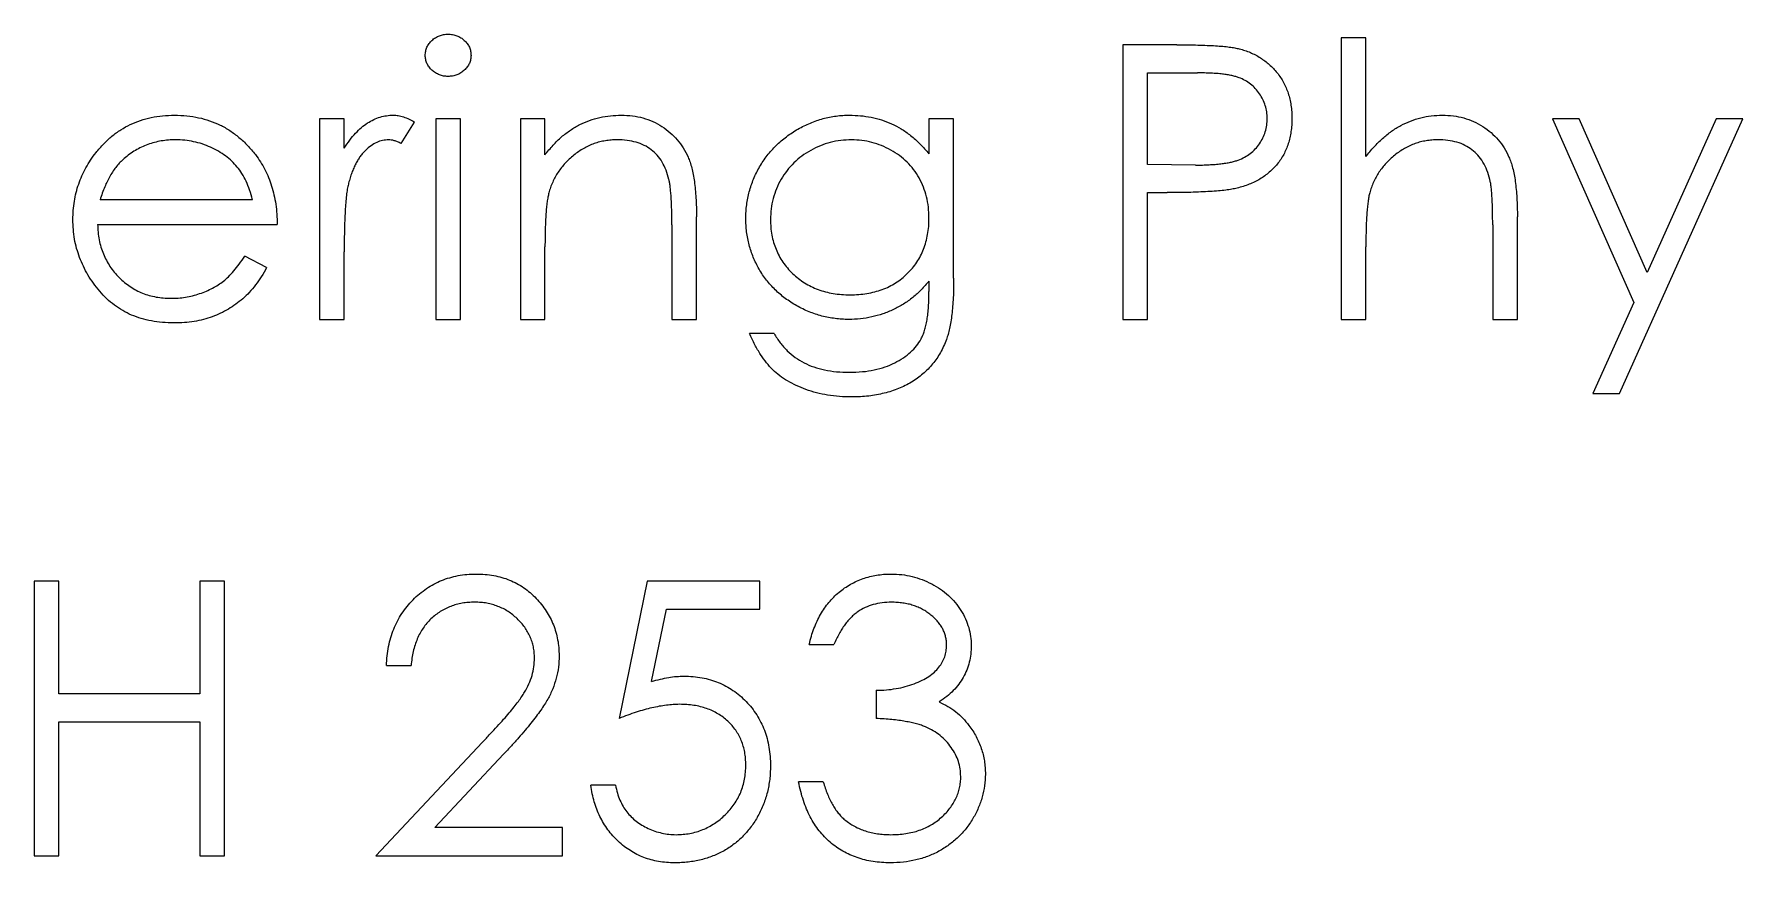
# Model space of a CAD drawing. Header units: millimetres. Extents: x -152 to 152, y -48 to 197.
# Drawn here: x -25.24 to -3.47, y -7.96 to 2.6 of the extents above; entities that cross this region are included whole.
import ezdxf

# ---------------------------------------------------------------- set-up
doc = ezdxf.new("R2010")
doc.units = ezdxf.units.MM

msp = doc.modelspace()

# ---------------------------------------------------------------- linework, layer by layer
at = {"color": 7, "linetype": 'Continuous', "lineweight": 25}
for p, q in [((-11.37, 2.465), (-11.37, -1.035)), ((-10.683, 2.465), (-11.37, 2.465)), ((-8.588, 2.555), (-8.588, -1.035)), ((-8.274, 2.555), (-8.588, 2.555)), ((-8.274, 1.04), (-8.274, 2.555)), ((-11.056, 2.106), (-10.416, 2.106)), ((-11.056, 0.94), (-11.056, 2.106)), ((-21.601, 1.523), (-21.601, -1.035)), ((-21.286, 1.523), (-21.601, 1.523)), ((-21.286, 1.147), (-21.286, 1.523)), ((-20.561, 1.208), (-20.389, 1.48)), ((-20.12, 1.523), (-20.12, -1.035)), ((-19.806, 1.523), (-20.12, 1.523)), ((-19.806, -1.035), (-19.806, 1.523)), ((-19.043, 1.523), (-19.043, -1.035)), ((-18.729, 1.523), (-19.043, 1.523)), ((-18.729, 1.062), (-18.729, 1.523)), ((-13.838, 1.523), (-13.838, 1.076)), ((-13.524, 1.523), (-13.838, 1.523)), ((-13.524, -0.507), (-13.524, 1.523)), ((-5.895, 1.523), (-4.861, -0.817)), ((-5.557, 1.523), (-5.895, 1.523)), ((-4.691, -0.436), (-5.557, 1.523)), ((-5.043, -1.977), (-3.472, 1.523)), ((-3.812, 1.523), (-4.691, -0.436)), ((-3.472, 1.523), (-3.812, 1.523)), ((-10.443, 0.932), (-11.056, 0.94)), ((-22.453, 0.491), (-24.395, 0.491)), ((-11.056, 0.581), (-10.805, 0.581)), ((-11.056, -1.035), (-11.056, 0.581)), ((-16.799, -1.035), (-16.799, 0.272)), ((-6.344, -1.035), (-6.344, 0.272)), ((-24.427, 0.177), (-22.139, 0.177)), ((-17.113, 0.169), (-17.113, -1.035)), ((-6.658, 0.169), (-6.658, -1.035)), ((-21.286, -1.035), (-21.286, -0.175)), ((-18.729, -1.035), (-18.729, -0.11)), ((-8.274, -1.035), (-8.274, -0.11)), ((-22.274, -0.373), (-22.553, -0.227)), ((-13.838, -0.545), (-13.838, -0.677)), ((-4.861, -0.817), (-5.382, -1.977)), ((-21.601, -1.035), (-21.286, -1.035)), ((-20.12, -1.035), (-19.806, -1.035)), ((-19.043, -1.035), (-18.729, -1.035)), ((-17.113, -1.035), (-16.799, -1.035)), ((-11.37, -1.035), (-11.056, -1.035)), ((-8.588, -1.035), (-8.274, -1.035)), ((-6.658, -1.035), (-6.344, -1.035)), ((-15.812, -1.214), (-16.126, -1.214)), ((-5.382, -1.977), (-5.043, -1.977)), ((-25.235, -4.368), (-25.235, -7.868)), ((-24.921, -4.368), (-25.235, -4.368)), ((-24.921, -5.804), (-24.921, -4.368)), ((-23.126, -4.368), (-23.126, -5.804)), ((-22.812, -4.368), (-23.126, -4.368)), ((-22.812, -7.868), (-22.812, -4.368)), ((-17.427, -4.368), (-17.786, -6.118)), ((-15.992, -4.368), (-17.427, -4.368)), ((-15.992, -4.727), (-15.992, -4.368)), ((-17.371, -5.647), (-17.182, -4.727)), ((-17.182, -4.727), (-15.992, -4.727)), ((-15.363, -5.176), (-15.049, -5.176)), ((-20.748, -5.445), (-20.434, -5.445)), ((-23.126, -5.804), (-24.921, -5.804)), ((-14.511, -5.759), (-14.511, -6.118)), ((-24.921, -6.163), (-23.126, -6.163)), ((-24.921, -7.868), (-24.921, -6.163)), ((-23.126, -6.163), (-23.126, -7.868)), ((-19.525, -6.419), (-20.883, -7.868)), ((-20.133, -7.509), (-19.257, -6.574)), ((-15.184, -6.926), (-15.498, -6.926)), ((-17.831, -6.97), (-18.145, -6.97)), ((-18.504, -7.509), (-20.133, -7.509)), ((-18.504, -7.868), (-18.504, -7.509)), ((-25.235, -7.868), (-24.921, -7.868)), ((-23.126, -7.868), (-22.812, -7.868)), ((-20.883, -7.868), (-18.504, -7.868))]:
    msp.add_line(p, q, dxfattribs=at)
for points, knots in [([(-20.254, 2.329), (-20.253, 2.348), (-20.251, 2.383), (-20.234, 2.434), (-20.207, 2.481), (-20.17, 2.522), (-20.125, 2.556), (-20.075, 2.582), (-20.021, 2.597), (-19.983, 2.599), (-19.964, 2.6)], [0, 0, 0, 0, 0.12329, 0.242149, 0.363437, 0.489745, 0.618115, 0.744894, 0.868932, 1, 1, 1, 1]), ([(-19.964, 2.6), (-19.945, 2.599), (-19.906, 2.597), (-19.851, 2.582), (-19.801, 2.556), (-19.756, 2.522), (-19.718, 2.481), (-19.691, 2.434), (-19.674, 2.383), (-19.672, 2.348), (-19.671, 2.329)], [0, 0, 0, 0, 0.1318993, 0.2582841, 0.3843411, 0.5119796, 0.638632, 0.7592298, 0.8774122, 1, 1, 1, 1]), ([(-10.683, 2.465), (-10.636, 2.465), (-10.546, 2.465), (-10.416, 2.462), (-10.298, 2.458), (-10.193, 2.453), (-10.099, 2.446), (-10.017, 2.437), (-9.947, 2.427), (-9.905, 2.417), (-9.886, 2.413)], [0, 0, 0, 0, 0.176956, 0.339055, 0.486318, 0.618781, 0.735619, 0.838742, 0.926457, 1, 1, 1, 1]), ([(-9.886, 2.413), (-9.862, 2.406), (-9.814, 2.393), (-9.745, 2.367), (-9.68, 2.336), (-9.617, 2.3), (-9.559, 2.259), (-9.503, 2.214), (-9.451, 2.163), (-9.403, 2.108), (-9.359, 2.048), (-9.321, 1.985), (-9.289, 1.917), (-9.261, 1.847), (-9.242, 1.772), (-9.227, 1.693), (-9.217, 1.611), (-9.216, 1.555), (-9.216, 1.527)], [0, 0, 0, 0, 0.062481, 0.12349, 0.183411, 0.243153, 0.302127, 0.36171, 0.421842, 0.482932, 0.544552, 0.605681, 0.66768, 0.729984, 0.794551, 0.860346, 0.928907, 1, 1, 1, 1]), ([(-19.964, 2.062), (-19.983, 2.062), (-20.021, 2.064), (-20.075, 2.08), (-20.125, 2.105), (-20.17, 2.139), (-20.207, 2.18), (-20.234, 2.227), (-20.251, 2.277), (-20.253, 2.312), (-20.254, 2.329)], [0, 0, 0, 0, 0.131867, 0.256661, 0.384213, 0.513365, 0.640443, 0.761085, 0.879146, 1, 1, 1, 1]), ([(-19.671, 2.329), (-19.672, 2.312), (-19.674, 2.277), (-19.691, 2.227), (-19.718, 2.18), (-19.756, 2.14), (-19.801, 2.105), (-19.851, 2.079), (-19.906, 2.064), (-19.945, 2.062), (-19.964, 2.062)], [0, 0, 0, 0, 0.120162, 0.237546, 0.357497, 0.484917, 0.613329, 0.74015, 0.867301, 1, 1, 1, 1]), ([(-9.53, 1.525), (-9.531, 1.553), (-9.534, 1.609), (-9.552, 1.691), (-9.584, 1.769), (-9.627, 1.842), (-9.68, 1.909), (-9.741, 1.966), (-9.811, 2.012), (-9.876, 2.042), (-9.933, 2.06), (-9.983, 2.073), (-10.04, 2.083), (-10.103, 2.092), (-10.172, 2.099), (-10.247, 2.103), (-10.329, 2.106), (-10.386, 2.106), (-10.416, 2.106)], [0, 0, 0, 0, 0.070044, 0.139238, 0.208197, 0.279173, 0.349987, 0.418354, 0.48761, 0.557411, 0.59533, 0.637964, 0.685913, 0.738185, 0.796103, 0.858517, 0.926658, 1, 1, 1, 1]), ([(-24.447, 1.091), (-24.415, 1.129), (-24.353, 1.204), (-24.247, 1.302), (-24.133, 1.384), (-24.012, 1.452), (-23.881, 1.503), (-23.744, 1.542), (-23.598, 1.563), (-23.498, 1.566), (-23.447, 1.568)], [0, 0, 0, 0, 0.128835, 0.253589, 0.374643, 0.49534, 0.616325, 0.739759, 0.866842, 1, 1, 1, 1]), ([(-23.447, 1.568), (-23.395, 1.567), (-23.292, 1.564), (-23.142, 1.539), (-23, 1.5), (-22.866, 1.445), (-22.74, 1.374), (-22.624, 1.286), (-22.514, 1.183), (-22.45, 1.105), (-22.417, 1.065)], [0, 0, 0, 0, 0.13204, 0.259033, 0.38188, 0.502258, 0.622752, 0.744743, 0.870109, 1, 1, 1, 1]), ([(-21.286, 1.147), (-21.263, 1.182), (-21.219, 1.249), (-21.145, 1.337), (-21.07, 1.411), (-20.992, 1.469), (-20.912, 1.513), (-20.83, 1.545), (-20.747, 1.564), (-20.691, 1.567), (-20.662, 1.568)], [0, 0, 0, 0, 0.160059, 0.306112, 0.438367, 0.560541, 0.675317, 0.786114, 0.892842, 1, 1, 1, 1]), ([(-20.662, 1.568), (-20.641, 1.567), (-20.596, 1.564), (-20.528, 1.547), (-20.458, 1.52), (-20.413, 1.494), (-20.389, 1.48)], [0, 0, 0, 0, 0.225278, 0.463523, 0.720324, 1, 1, 1, 1]), ([(-18.729, 1.062), (-18.695, 1.104), (-18.63, 1.185), (-18.522, 1.292), (-18.407, 1.379), (-18.287, 1.45), (-18.162, 1.502), (-18.031, 1.541), (-17.895, 1.563), (-17.802, 1.566), (-17.756, 1.568)], [0, 0, 0, 0, 0.140976, 0.273569, 0.398988, 0.51993, 0.63811, 0.756589, 0.87686, 1, 1, 1, 1]), ([(-17.756, 1.568), (-17.708, 1.566), (-17.616, 1.563), (-17.481, 1.536), (-17.355, 1.49), (-17.238, 1.426), (-17.133, 1.348), (-17.041, 1.256), (-16.964, 1.151), (-16.913, 1.053), (-16.879, 0.967), (-16.858, 0.892), (-16.84, 0.81), (-16.825, 0.719), (-16.814, 0.619), (-16.806, 0.511), (-16.8, 0.394), (-16.799, 0.313), (-16.799, 0.272)], [0, 0, 0, 0, 0.07724, 0.151178, 0.223488, 0.295543, 0.366976, 0.437131, 0.507044, 0.57856, 0.616614, 0.658756, 0.704491, 0.754803, 0.809332, 0.868274, 0.932073, 1, 1, 1, 1]), ([(-16.171, 0.253), (-16.171, 0.282), (-16.169, 0.34), (-16.161, 0.425), (-16.148, 0.51), (-16.128, 0.593), (-16.103, 0.675), (-16.073, 0.754), (-16.037, 0.833), (-15.996, 0.909), (-15.95, 0.983), (-15.899, 1.054), (-15.844, 1.12), (-15.785, 1.182), (-15.722, 1.241), (-15.654, 1.295), (-15.583, 1.345), (-15.508, 1.391), (-15.429, 1.432), (-15.35, 1.469), (-15.269, 1.499), (-15.188, 1.525), (-15.105, 1.543), (-15.021, 1.558), (-14.936, 1.566), (-14.879, 1.567), (-14.85, 1.568)], [0, 0, 0, 0, 0.042034, 0.083905, 0.125069, 0.166158, 0.20721, 0.248491, 0.289878, 0.33217, 0.374476, 0.416225, 0.45761, 0.499073, 0.540553, 0.582249, 0.62455, 0.667433, 0.710323, 0.752467, 0.794065, 0.835216, 0.876228, 0.917446, 0.958643, 1, 1, 1, 1]), ([(-14.85, 1.568), (-14.803, 1.567), (-14.71, 1.564), (-14.573, 1.543), (-14.442, 1.509), (-14.314, 1.461), (-14.189, 1.396), (-14.067, 1.309), (-13.949, 1.202), (-13.876, 1.119), (-13.838, 1.076)], [0, 0, 0, 0, 0.1209111, 0.2387622, 0.3547549, 0.4703594, 0.5891441, 0.7163289, 0.8524453, 1, 1, 1, 1]), ([(-10.443, 0.932), (-10.413, 0.932), (-10.355, 0.932), (-10.272, 0.936), (-10.194, 0.941), (-10.123, 0.947), (-10.058, 0.957), (-10, 0.966), (-9.947, 0.98), (-9.886, 0.999), (-9.818, 1.031), (-9.744, 1.077), (-9.681, 1.136), (-9.627, 1.203), (-9.584, 1.277), (-9.552, 1.356), (-9.534, 1.439), (-9.531, 1.496), (-9.53, 1.525)], [0, 0, 0, 0, 0.072538, 0.140034, 0.202496, 0.260575, 0.313228, 0.361583, 0.404878, 0.444127, 0.5164, 0.586507, 0.655085, 0.724384, 0.793974, 0.861638, 0.930111, 1, 1, 1, 1]), ([(-9.216, 1.527), (-9.216, 1.498), (-9.217, 1.442), (-9.227, 1.359), (-9.24, 1.28), (-9.261, 1.206), (-9.288, 1.135), (-9.319, 1.068), (-9.357, 1.004), (-9.401, 0.945), (-9.449, 0.891), (-9.503, 0.84), (-9.56, 0.794), (-9.622, 0.753), (-9.689, 0.718), (-9.76, 0.686), (-9.836, 0.659), (-9.888, 0.645), (-9.914, 0.638)], [0, 0, 0, 0, 0.070119, 0.137192, 0.202016, 0.264631, 0.326117, 0.38601, 0.445812, 0.505298, 0.564633, 0.624283, 0.683902, 0.743953, 0.805388, 0.868388, 0.933084, 1, 1, 1, 1]), ([(-8.274, 1.04), (-8.24, 1.082), (-8.174, 1.164), (-8.064, 1.271), (-7.95, 1.364), (-7.83, 1.438), (-7.705, 1.496), (-7.575, 1.538), (-7.439, 1.563), (-7.347, 1.566), (-7.3, 1.568)], [0, 0, 0, 0, 0.140724, 0.273996, 0.400684, 0.522555, 0.641534, 0.759969, 0.878405, 1, 1, 1, 1]), ([(-7.3, 1.568), (-7.253, 1.566), (-7.16, 1.563), (-7.026, 1.536), (-6.9, 1.49), (-6.783, 1.426), (-6.678, 1.348), (-6.585, 1.257), (-6.509, 1.152), (-6.458, 1.054), (-6.424, 0.968), (-6.403, 0.894), (-6.385, 0.811), (-6.369, 0.72), (-6.359, 0.62), (-6.35, 0.511), (-6.344, 0.394), (-6.344, 0.313), (-6.344, 0.272)], [0, 0, 0, 0, 0.077229, 0.151155, 0.223454, 0.295497, 0.36692, 0.436794, 0.506696, 0.577864, 0.615912, 0.658048, 0.703776, 0.75408, 0.808979, 0.867913, 0.931702, 1, 1, 1, 1]), ([(-24.742, 0.237), (-24.741, 0.277), (-24.738, 0.354), (-24.725, 0.47), (-24.702, 0.582), (-24.67, 0.691), (-24.628, 0.796), (-24.577, 0.898), (-24.517, 0.997), (-24.471, 1.06), (-24.447, 1.091)], [0, 0, 0, 0, 0.1280448, 0.2537679, 0.3774284, 0.5005508, 0.6232959, 0.7465783, 0.8723475, 1, 1, 1, 1]), ([(-23.431, 1.254), (-23.463, 1.253), (-23.524, 1.252), (-23.616, 1.241), (-23.703, 1.222), (-23.788, 1.196), (-23.869, 1.161), (-23.947, 1.12), (-24.021, 1.071), (-24.067, 1.033), (-24.09, 1.014)], [0, 0, 0, 0, 0.131092, 0.259141, 0.384162, 0.505992, 0.629098, 0.750669, 0.874039, 1, 1, 1, 1]), ([(-22.453, 0.491), (-22.465, 0.533), (-22.487, 0.613), (-22.533, 0.724), (-22.585, 0.823), (-22.647, 0.908), (-22.716, 0.984), (-22.797, 1.051), (-22.888, 1.11), (-22.987, 1.16), (-23.093, 1.203), (-23.204, 1.232), (-23.316, 1.251), (-23.393, 1.253), (-23.431, 1.254)], [0, 0, 0, 0, 0.09624, 0.185231, 0.267501, 0.3444, 0.419595, 0.496891, 0.576638, 0.660268, 0.745387, 0.83004, 0.914474, 1, 1, 1, 1]), ([(-20.722, 1.254), (-20.747, 1.252), (-20.799, 1.249), (-20.874, 1.222), (-20.947, 1.178), (-21.006, 1.13), (-21.051, 1.083), (-21.083, 1.043), (-21.112, 0.997), (-21.14, 0.948), (-21.166, 0.893), (-21.19, 0.834), (-21.212, 0.77), (-21.224, 0.726), (-21.23, 0.703)], [0, 0, 0, 0, 0.093807, 0.191338, 0.295191, 0.410312, 0.47193, 0.536425, 0.603119, 0.674118, 0.749332, 0.828283, 0.91204, 1, 1, 1, 1]), ([(-20.561, 1.208), (-20.577, 1.215), (-20.605, 1.228), (-20.647, 1.243), (-20.686, 1.252), (-20.711, 1.253), (-20.722, 1.254)], [0, 0, 0, 0, 0.295139, 0.56023, 0.794983, 1, 1, 1, 1]), ([(-17.81, 1.254), (-17.836, 1.253), (-17.886, 1.252), (-17.96, 1.243), (-18.032, 1.228), (-18.102, 1.207), (-18.17, 1.178), (-18.236, 1.145), (-18.3, 1.105), (-18.361, 1.06), (-18.419, 1.01), (-18.472, 0.957), (-18.52, 0.901), (-18.563, 0.842), (-18.6, 0.78), (-18.632, 0.715), (-18.66, 0.647), (-18.674, 0.6), (-18.68, 0.577)], [0, 0, 0, 0, 0.063986, 0.126627, 0.188984, 0.25023, 0.312351, 0.374574, 0.438148, 0.50292, 0.567974, 0.630771, 0.692935, 0.754398, 0.815218, 0.876117, 0.938015, 1, 1, 1, 1]), ([(-17.151, 0.75), (-17.161, 0.79), (-17.182, 0.867), (-17.232, 0.97), (-17.296, 1.058), (-17.374, 1.131), (-17.465, 1.187), (-17.569, 1.226), (-17.686, 1.25), (-17.768, 1.253), (-17.81, 1.254)], [0, 0, 0, 0, 0.13552, 0.260833, 0.378476, 0.493178, 0.609281, 0.729981, 0.859261, 1, 1, 1, 1]), ([(-14.825, 1.254), (-14.871, 1.252), (-14.962, 1.249), (-15.095, 1.223), (-15.224, 1.181), (-15.345, 1.122), (-15.459, 1.05), (-15.56, 0.963), (-15.649, 0.863), (-15.724, 0.752), (-15.783, 0.632), (-15.825, 0.505), (-15.852, 0.374), (-15.855, 0.285), (-15.857, 0.24)], [0, 0, 0, 0, 0.085519, 0.169309, 0.252218, 0.336756, 0.420595, 0.502741, 0.584804, 0.668268, 0.751823, 0.833629, 0.91622, 1, 1, 1, 1]), ([(-13.838, 0.258), (-13.839, 0.305), (-13.842, 0.396), (-13.866, 0.529), (-13.906, 0.653), (-13.962, 0.77), (-14.032, 0.877), (-14.116, 0.972), (-14.213, 1.056), (-14.323, 1.126), (-14.441, 1.182), (-14.565, 1.225), (-14.694, 1.249), (-14.781, 1.252), (-14.825, 1.254)], [0, 0, 0, 0, 0.089243, 0.174349, 0.257613, 0.339527, 0.420997, 0.501579, 0.582542, 0.666133, 0.750049, 0.832743, 0.915647, 1, 1, 1, 1]), ([(-7.356, 1.254), (-7.381, 1.253), (-7.431, 1.252), (-7.505, 1.243), (-7.577, 1.228), (-7.648, 1.207), (-7.715, 1.178), (-7.781, 1.145), (-7.845, 1.105), (-7.906, 1.06), (-7.964, 1.01), (-8.017, 0.957), (-8.064, 0.901), (-8.108, 0.842), (-8.145, 0.78), (-8.177, 0.715), (-8.205, 0.647), (-8.218, 0.6), (-8.225, 0.577)], [0, 0, 0, 0, 0.06402, 0.126694, 0.189084, 0.250363, 0.312516, 0.374243, 0.43785, 0.502657, 0.567745, 0.630576, 0.692772, 0.754268, 0.815121, 0.876051, 0.937982, 1, 1, 1, 1]), ([(-6.695, 0.75), (-6.706, 0.79), (-6.728, 0.866), (-6.779, 0.97), (-6.843, 1.059), (-6.921, 1.13), (-7.011, 1.187), (-7.115, 1.226), (-7.231, 1.25), (-7.313, 1.253), (-7.356, 1.254)], [0, 0, 0, 0, 0.136257, 0.261954, 0.379638, 0.494379, 0.609866, 0.729887, 0.859213, 1, 1, 1, 1]), ([(-24.09, 1.014), (-24.107, 0.999), (-24.141, 0.968), (-24.186, 0.916), (-24.229, 0.859), (-24.268, 0.796), (-24.304, 0.727), (-24.338, 0.654), (-24.369, 0.575), (-24.386, 0.519), (-24.395, 0.491)], [0, 0, 0, 0, 0.109984, 0.22258, 0.3385, 0.458709, 0.585535, 0.717518, 0.854667, 1, 1, 1, 1]), ([(-22.417, 1.065), (-22.395, 1.034), (-22.351, 0.974), (-22.296, 0.876), (-22.248, 0.773), (-22.21, 0.664), (-22.179, 0.551), (-22.156, 0.431), (-22.143, 0.306), (-22.14, 0.22), (-22.139, 0.177)], [0, 0, 0, 0, 0.118522, 0.236255, 0.356174, 0.47725, 0.60154, 0.729618, 0.862158, 1, 1, 1, 1]), ([(-21.23, 0.703), (-21.235, 0.683), (-21.246, 0.638), (-21.256, 0.562), (-21.266, 0.473), (-21.273, 0.37), (-21.279, 0.254), (-21.283, 0.123), (-21.286, -0.021), (-21.286, -0.122), (-21.286, -0.175)], [0, 0, 0, 0, 0.070855, 0.156938, 0.2586, 0.375891, 0.508166, 0.656238, 0.820177, 1, 1, 1, 1]), ([(-17.113, 0.169), (-17.114, 0.203), (-17.114, 0.27), (-17.115, 0.365), (-17.118, 0.452), (-17.122, 0.529), (-17.128, 0.597), (-17.134, 0.657), (-17.141, 0.707), (-17.148, 0.737), (-17.151, 0.75)], [0, 0, 0, 0, 0.17885, 0.34211, 0.489826, 0.623254, 0.74008, 0.841483, 0.928908, 1, 1, 1, 1]), ([(-6.658, 0.169), (-6.658, 0.203), (-6.659, 0.27), (-6.66, 0.365), (-6.663, 0.452), (-6.667, 0.529), (-6.672, 0.597), (-6.678, 0.657), (-6.685, 0.707), (-6.692, 0.737), (-6.695, 0.75)], [0, 0, 0, 0, 0.178867, 0.342141, 0.489871, 0.623312, 0.740056, 0.841468, 0.928901, 1, 1, 1, 1]), ([(-18.68, 0.577), (-18.684, 0.559), (-18.693, 0.522), (-18.702, 0.46), (-18.711, 0.389), (-18.718, 0.308), (-18.722, 0.217), (-18.727, 0.117), (-18.728, 0.007), (-18.729, -0.07), (-18.729, -0.11)], [0, 0, 0, 0, 0.076995, 0.167615, 0.271052, 0.38946, 0.520843, 0.666399, 0.826094, 1, 1, 1, 1]), ([(-9.914, 0.638), (-9.936, 0.634), (-9.984, 0.623), (-10.063, 0.612), (-10.156, 0.602), (-10.261, 0.595), (-10.378, 0.589), (-10.509, 0.584), (-10.653, 0.581), (-10.753, 0.581), (-10.805, 0.581)], [0, 0, 0, 0, 0.075173, 0.164746, 0.268017, 0.385912, 0.517789, 0.663691, 0.824413, 1, 1, 1, 1]), ([(-8.225, 0.577), (-8.229, 0.56), (-8.238, 0.522), (-8.247, 0.461), (-8.255, 0.39), (-8.262, 0.309), (-8.267, 0.218), (-8.271, 0.118), (-8.273, 0.007), (-8.273, -0.07), (-8.274, -0.11)], [0, 0, 0, 0, 0.075999, 0.165611, 0.269045, 0.387448, 0.518827, 0.665394, 0.825083, 1, 1, 1, 1]), ([(-23.455, -1.079), (-23.504, -1.078), (-23.6, -1.076), (-23.74, -1.057), (-23.871, -1.025), (-23.994, -0.981), (-24.109, -0.924), (-24.215, -0.854), (-24.314, -0.772), (-24.402, -0.677), (-24.481, -0.575), (-24.551, -0.469), (-24.61, -0.359), (-24.657, -0.246), (-24.696, -0.13), (-24.723, -0.011), (-24.738, 0.112), (-24.74, 0.195), (-24.742, 0.237)], [0, 0, 0, 0, 0.071579, 0.139629, 0.204797, 0.268135, 0.329814, 0.391301, 0.453434, 0.516552, 0.579631, 0.641119, 0.701294, 0.76081, 0.819932, 0.87892, 0.938983, 1, 1, 1, 1]), ([(-14.86, -1.035), (-14.889, -1.034), (-14.947, -1.033), (-15.034, -1.024), (-15.119, -1.011), (-15.202, -0.992), (-15.285, -0.968), (-15.365, -0.937), (-15.445, -0.902), (-15.523, -0.862), (-15.598, -0.816), (-15.669, -0.767), (-15.735, -0.714), (-15.798, -0.658), (-15.855, -0.597), (-15.909, -0.533), (-15.958, -0.465), (-16.003, -0.394), (-16.042, -0.319), (-16.076, -0.243), (-16.106, -0.165), (-16.13, -0.085), (-16.148, -0.003), (-16.162, 0.081), (-16.169, 0.166), (-16.17, 0.224), (-16.171, 0.253)], [0, 0, 0, 0, 0.042865, 0.085222, 0.127202, 0.169025, 0.210882, 0.252963, 0.295628, 0.338553, 0.381463, 0.423582, 0.465066, 0.506312, 0.54704, 0.587676, 0.628675, 0.669946, 0.711036, 0.751996, 0.792673, 0.833446, 0.874191, 0.915494, 0.957478, 1, 1, 1, 1]), ([(-15.857, 0.24), (-15.856, 0.206), (-15.855, 0.139), (-15.841, 0.041), (-15.819, -0.052), (-15.787, -0.14), (-15.749, -0.225), (-15.7, -0.305), (-15.642, -0.38), (-15.576, -0.45), (-15.503, -0.513), (-15.425, -0.569), (-15.34, -0.615), (-15.251, -0.655), (-15.156, -0.683), (-15.057, -0.706), (-14.952, -0.718), (-14.88, -0.72), (-14.844, -0.72)], [0, 0, 0, 0, 0.064983, 0.127803, 0.189056, 0.248395, 0.307691, 0.366977, 0.42734, 0.488795, 0.550674, 0.612045, 0.673369, 0.73493, 0.79781, 0.862892, 0.930095, 1, 1, 1, 1]), ([(-14.844, -0.72), (-14.807, -0.72), (-14.735, -0.718), (-14.629, -0.705), (-14.529, -0.684), (-14.435, -0.655), (-14.345, -0.617), (-14.263, -0.569), (-14.184, -0.515), (-14.113, -0.452), (-14.048, -0.382), (-13.992, -0.306), (-13.944, -0.225), (-13.905, -0.139), (-13.874, -0.047), (-13.854, 0.05), (-13.84, 0.152), (-13.838, 0.222), (-13.838, 0.258)], [0, 0, 0, 0, 0.070121, 0.137122, 0.201487, 0.263765, 0.32456, 0.384739, 0.444905, 0.505232, 0.565494, 0.6251, 0.68435, 0.743883, 0.804608, 0.867239, 0.932094, 1, 1, 1, 1]), ([(-24.427, 0.177), (-24.426, 0.143), (-24.423, 0.077), (-24.409, -0.02), (-24.387, -0.112), (-24.355, -0.199), (-24.317, -0.282), (-24.271, -0.361), (-24.216, -0.434), (-24.154, -0.502), (-24.085, -0.563), (-24.013, -0.618), (-23.936, -0.664), (-23.855, -0.701), (-23.77, -0.73), (-23.682, -0.75), (-23.589, -0.763), (-23.526, -0.765), (-23.494, -0.765)], [0, 0, 0, 0, 0.068385, 0.134476, 0.198391, 0.260753, 0.321829, 0.383037, 0.444653, 0.507398, 0.569825, 0.630778, 0.690929, 0.750945, 0.811049, 0.872331, 0.935004, 1, 1, 1, 1]), ([(-23.494, -0.765), (-23.463, -0.765), (-23.401, -0.764), (-23.308, -0.752), (-23.217, -0.733), (-23.128, -0.707), (-23.042, -0.675), (-22.963, -0.637), (-22.89, -0.595), (-22.822, -0.547), (-22.756, -0.488), (-22.69, -0.414), (-22.62, -0.327), (-22.576, -0.262), (-22.553, -0.227)], [0, 0, 0, 0, 0.082592, 0.163879, 0.245659, 0.327726, 0.40861, 0.485749, 0.559169, 0.630268, 0.705306, 0.792065, 0.889796, 1, 1, 1, 1]), ([(-22.274, -0.373), (-22.296, -0.413), (-22.339, -0.49), (-22.414, -0.595), (-22.492, -0.69), (-22.577, -0.772), (-22.666, -0.843), (-22.761, -0.905), (-22.861, -0.958), (-22.967, -1.003), (-23.079, -1.037), (-23.198, -1.062), (-23.324, -1.077), (-23.411, -1.079), (-23.455, -1.079)], [0, 0, 0, 0, 0.09337, 0.181661, 0.265874, 0.346355, 0.4246, 0.501903, 0.579992, 0.658443, 0.738672, 0.821894, 0.908801, 1, 1, 1, 1]), ([(-13.838, -0.545), (-13.87, -0.582), (-13.933, -0.658), (-14.042, -0.756), (-14.161, -0.841), (-14.29, -0.911), (-14.426, -0.966), (-14.567, -1.005), (-14.712, -1.031), (-14.81, -1.033), (-14.86, -1.035)], [0, 0, 0, 0, 0.126561, 0.250895, 0.374719, 0.499826, 0.624964, 0.749039, 0.87318, 1, 1, 1, 1]), ([(-13.524, -0.507), (-13.524, -0.55), (-13.524, -0.633), (-13.528, -0.754), (-13.536, -0.865), (-13.546, -0.968), (-13.559, -1.062), (-13.575, -1.147), (-13.593, -1.222), (-13.609, -1.269), (-13.617, -1.291)], [0, 0, 0, 0, 0.163445, 0.315489, 0.456291, 0.585864, 0.705429, 0.813371, 0.911718, 1, 1, 1, 1]), ([(-14.85, -1.708), (-14.795, -1.706), (-14.69, -1.703), (-14.538, -1.681), (-14.399, -1.643), (-14.275, -1.591), (-14.166, -1.526), (-14.072, -1.454), (-13.996, -1.373), (-13.944, -1.298), (-13.913, -1.232), (-13.892, -1.174), (-13.876, -1.11), (-13.862, -1.037), (-13.851, -0.958), (-13.843, -0.871), (-13.838, -0.776), (-13.838, -0.711), (-13.838, -0.677)], [0, 0, 0, 0, 0.098171, 0.189264, 0.274463, 0.355023, 0.43092, 0.501086, 0.566608, 0.629721, 0.662711, 0.698766, 0.738611, 0.782581, 0.830409, 0.882578, 0.939229, 1, 1, 1, 1]), ([(-14.82, -2.022), (-14.873, -2.021), (-14.976, -2.019), (-15.127, -2), (-15.27, -1.972), (-15.403, -1.93), (-15.527, -1.879), (-15.639, -1.821), (-15.739, -1.754), (-15.829, -1.677), (-15.91, -1.586), (-15.987, -1.479), (-16.06, -1.354), (-16.104, -1.262), (-16.126, -1.214)], [0, 0, 0, 0, 0.096491, 0.188474, 0.27684, 0.362137, 0.443437, 0.520166, 0.59271, 0.662917, 0.735419, 0.814881, 0.903061, 1, 1, 1, 1]), ([(-15.812, -1.214), (-15.787, -1.254), (-15.737, -1.333), (-15.645, -1.434), (-15.544, -1.521), (-15.43, -1.591), (-15.304, -1.643), (-15.165, -1.681), (-15.012, -1.704), (-14.906, -1.706), (-14.85, -1.708)], [0, 0, 0, 0, 0.124716, 0.243805, 0.360062, 0.475112, 0.593525, 0.71935, 0.853855, 1, 1, 1, 1]), ([(-13.617, -1.291), (-13.628, -1.32), (-13.65, -1.377), (-13.691, -1.457), (-13.738, -1.532), (-13.79, -1.603), (-13.85, -1.668), (-13.914, -1.729), (-13.984, -1.784), (-14.06, -1.834), (-14.141, -1.878), (-14.226, -1.916), (-14.315, -1.95), (-14.409, -1.975), (-14.506, -1.997), (-14.607, -2.011), (-14.712, -2.02), (-14.784, -2.021), (-14.82, -2.022)], [0, 0, 0, 0, 0.061371, 0.120906, 0.179424, 0.237607, 0.295938, 0.354218, 0.413537, 0.474087, 0.535121, 0.596988, 0.66002, 0.724277, 0.790012, 0.857748, 0.927829, 1, 1, 1, 1]), ([(-20.748, -5.445), (-20.746, -5.403), (-20.742, -5.321), (-20.723, -5.202), (-20.696, -5.088), (-20.658, -4.98), (-20.611, -4.877), (-20.554, -4.78), (-20.487, -4.689), (-20.411, -4.605), (-20.328, -4.528), (-20.239, -4.461), (-20.145, -4.405), (-20.047, -4.358), (-19.943, -4.323), (-19.835, -4.297), (-19.722, -4.281), (-19.646, -4.279), (-19.607, -4.278)], [0, 0, 0, 0, 0.0687908, 0.1351033, 0.1989787, 0.2619043, 0.323495, 0.3851954, 0.4469692, 0.5097648, 0.5722506, 0.6334052, 0.6932512, 0.7525832, 0.8125793, 0.8732751, 0.9355499, 1, 1, 1, 1]), ([(-19.607, -4.278), (-19.568, -4.279), (-19.493, -4.281), (-19.383, -4.296), (-19.278, -4.32), (-19.179, -4.353), (-19.086, -4.398), (-18.998, -4.452), (-18.915, -4.514), (-18.841, -4.587), (-18.772, -4.665), (-18.713, -4.749), (-18.662, -4.835), (-18.62, -4.925), (-18.589, -5.019), (-18.566, -5.115), (-18.552, -5.216), (-18.55, -5.284), (-18.549, -5.319)], [0, 0, 0, 0, 0.069475, 0.136517, 0.200789, 0.26383, 0.325735, 0.387291, 0.449509, 0.512968, 0.576275, 0.63758, 0.697903, 0.757172, 0.816599, 0.876653, 0.93729, 1, 1, 1, 1]), ([(-15.363, -5.176), (-15.355, -5.14), (-15.338, -5.072), (-15.304, -4.973), (-15.266, -4.88), (-15.22, -4.794), (-15.171, -4.713), (-15.114, -4.639), (-15.053, -4.571), (-14.985, -4.51), (-14.914, -4.455), (-14.838, -4.408), (-14.76, -4.368), (-14.679, -4.335), (-14.593, -4.31), (-14.506, -4.292), (-14.415, -4.28), (-14.353, -4.279), (-14.321, -4.278)], [0, 0, 0, 0, 0.072625, 0.141977, 0.208985, 0.273957, 0.336889, 0.398745, 0.460116, 0.520825, 0.580994, 0.640152, 0.698622, 0.757271, 0.816427, 0.876254, 0.937165, 1, 1, 1, 1]), ([(-14.321, -4.278), (-14.276, -4.28), (-14.185, -4.282), (-14.053, -4.307), (-13.925, -4.347), (-13.803, -4.401), (-13.69, -4.468), (-13.589, -4.548), (-13.502, -4.639), (-13.429, -4.74), (-13.372, -4.848), (-13.33, -4.959), (-13.304, -5.072), (-13.301, -5.149), (-13.299, -5.188)], [0, 0, 0, 0, 0.090254, 0.17854, 0.266093, 0.354631, 0.441886, 0.525747, 0.608114, 0.690197, 0.770821, 0.848326, 0.924012, 1, 1, 1, 1]), ([(-19.623, -4.637), (-19.65, -4.638), (-19.704, -4.639), (-19.783, -4.649), (-19.858, -4.666), (-19.93, -4.689), (-19.998, -4.719), (-20.063, -4.755), (-20.124, -4.799), (-20.182, -4.849), (-20.235, -4.904), (-20.281, -4.966), (-20.322, -5.032), (-20.357, -5.104), (-20.386, -5.182), (-20.408, -5.265), (-20.425, -5.353), (-20.431, -5.414), (-20.434, -5.445)], [0, 0, 0, 0, 0.0644387, 0.1265469, 0.1868872, 0.2458775, 0.3040409, 0.3621912, 0.4209759, 0.4806603, 0.5406003, 0.6006891, 0.6619358, 0.7244425, 0.7890384, 0.8563138, 0.926352, 1, 1, 1, 1]), ([(-18.863, -5.347), (-18.864, -5.323), (-18.865, -5.276), (-18.876, -5.207), (-18.893, -5.14), (-18.917, -5.076), (-18.949, -5.014), (-18.987, -4.956), (-19.031, -4.899), (-19.083, -4.846), (-19.139, -4.797), (-19.199, -4.754), (-19.262, -4.718), (-19.328, -4.689), (-19.397, -4.665), (-19.47, -4.649), (-19.545, -4.639), (-19.596, -4.638), (-19.623, -4.637)], [0, 0, 0, 0, 0.061965, 0.122122, 0.180988, 0.239933, 0.299906, 0.359989, 0.421776, 0.486576, 0.551535, 0.615018, 0.677259, 0.73973, 0.80305, 0.866495, 0.931973, 1, 1, 1, 1]), ([(-14.317, -4.637), (-14.357, -4.639), (-14.435, -4.641), (-14.547, -4.665), (-14.652, -4.703), (-14.731, -4.748), (-14.79, -4.793), (-14.832, -4.832), (-14.874, -4.876), (-14.911, -4.926), (-14.95, -4.98), (-14.984, -5.041), (-15.018, -5.106), (-15.039, -5.152), (-15.049, -5.176)], [0, 0, 0, 0, 0.122712, 0.239685, 0.351816, 0.463766, 0.520818, 0.579448, 0.640604, 0.705298, 0.773634, 0.844669, 0.920057, 1, 1, 1, 1]), ([(-13.613, -5.186), (-13.614, -5.168), (-13.615, -5.131), (-13.625, -5.078), (-13.641, -5.027), (-13.662, -4.977), (-13.691, -4.93), (-13.725, -4.884), (-13.766, -4.84), (-13.813, -4.8), (-13.864, -4.761), (-13.919, -4.728), (-13.977, -4.7), (-14.039, -4.677), (-14.104, -4.659), (-14.172, -4.647), (-14.244, -4.639), (-14.292, -4.638), (-14.317, -4.637)], [0, 0, 0, 0, 0.0552745, 0.1099661, 0.1632474, 0.2180762, 0.2733009, 0.3309093, 0.3909945, 0.454176, 0.5188615, 0.5833105, 0.6485167, 0.7150309, 0.7825021, 0.8523227, 0.9249285, 1, 1, 1, 1]), ([(-14.511, -5.759), (-14.467, -5.758), (-14.383, -5.757), (-14.259, -5.739), (-14.14, -5.715), (-14.03, -5.678), (-13.929, -5.636), (-13.842, -5.586), (-13.769, -5.53), (-13.711, -5.468), (-13.668, -5.402), (-13.636, -5.333), (-13.617, -5.261), (-13.615, -5.211), (-13.613, -5.186)], [0, 0, 0, 0, 0.110166, 0.215787, 0.318027, 0.417574, 0.51165, 0.596162, 0.672935, 0.74367, 0.810677, 0.874059, 0.936696, 1, 1, 1, 1]), ([(-13.299, -5.188), (-13.3, -5.225), (-13.303, -5.297), (-13.322, -5.403), (-13.355, -5.502), (-13.4, -5.596), (-13.458, -5.684), (-13.529, -5.766), (-13.612, -5.842), (-13.675, -5.885), (-13.708, -5.908)], [0, 0, 0, 0, 0.1280675, 0.2506083, 0.3706302, 0.4900722, 0.6103748, 0.7343131, 0.8632165, 1, 1, 1, 1]), ([(-19.525, -6.419), (-19.492, -6.385), (-19.429, -6.319), (-19.339, -6.222), (-19.258, -6.132), (-19.186, -6.05), (-19.124, -5.973), (-19.07, -5.905), (-19.026, -5.842), (-18.978, -5.769), (-18.932, -5.68), (-18.892, -5.572), (-18.868, -5.46), (-18.865, -5.385), (-18.863, -5.347)], [0, 0, 0, 0, 0.110803, 0.212829, 0.306101, 0.390647, 0.466924, 0.534481, 0.593587, 0.644557, 0.7362, 0.825024, 0.911986, 1, 1, 1, 1]), ([(-18.549, -5.319), (-18.551, -5.367), (-18.554, -5.464), (-18.583, -5.606), (-18.628, -5.744), (-18.682, -5.854), (-18.736, -5.944), (-18.785, -6.017), (-18.843, -6.096), (-18.91, -6.181), (-18.984, -6.271), (-19.067, -6.368), (-19.159, -6.469), (-19.224, -6.538), (-19.257, -6.574)], [0, 0, 0, 0, 0.098702, 0.195672, 0.292422, 0.391343, 0.444462, 0.504229, 0.570352, 0.642546, 0.722288, 0.807921, 0.90047, 1, 1, 1, 1]), ([(-17.371, -5.647), (-17.334, -5.637), (-17.262, -5.617), (-17.156, -5.595), (-17.055, -5.582), (-16.99, -5.58), (-16.958, -5.579)], [0, 0, 0, 0, 0.275068, 0.532901, 0.773973, 1, 1, 1, 1]), ([(-16.958, -5.579), (-16.919, -5.58), (-16.842, -5.582), (-16.73, -5.598), (-16.623, -5.623), (-16.521, -5.658), (-16.424, -5.703), (-16.333, -5.759), (-16.247, -5.825), (-16.167, -5.9), (-16.094, -5.983), (-16.031, -6.072), (-15.976, -6.167), (-15.933, -6.267), (-15.898, -6.373), (-15.875, -6.486), (-15.86, -6.603), (-15.858, -6.683), (-15.857, -6.724)], [0, 0, 0, 0, 0.065808, 0.129394, 0.190894, 0.251281, 0.310815, 0.370371, 0.430768, 0.492881, 0.555104, 0.616067, 0.677256, 0.73826, 0.800762, 0.864778, 0.931045, 1, 1, 1, 1]), ([(-17.015, -5.938), (-17.042, -5.939), (-17.098, -5.94), (-17.184, -5.949), (-17.275, -5.963), (-17.369, -5.983), (-17.467, -6.008), (-17.57, -6.039), (-17.677, -6.076), (-17.749, -6.104), (-17.786, -6.118)], [0, 0, 0, 0, 0.102203, 0.2110233, 0.3250997, 0.4465021, 0.5737877, 0.7089007, 0.8503579, 1, 1, 1, 1]), ([(-16.171, -6.711), (-16.172, -6.683), (-16.173, -6.628), (-16.184, -6.548), (-16.202, -6.472), (-16.227, -6.399), (-16.26, -6.331), (-16.299, -6.267), (-16.346, -6.207), (-16.4, -6.152), (-16.46, -6.101), (-16.525, -6.058), (-16.595, -6.021), (-16.67, -5.99), (-16.75, -5.967), (-16.834, -5.95), (-16.923, -5.94), (-16.984, -5.939), (-17.015, -5.938)], [0, 0, 0, 0, 0.065351, 0.127916, 0.18836, 0.247216, 0.30563, 0.36377, 0.422661, 0.482687, 0.5433, 0.604118, 0.664965, 0.727413, 0.791468, 0.858055, 0.927037, 1, 1, 1, 1]), ([(-13.708, -5.908), (-13.671, -5.926), (-13.597, -5.961), (-13.496, -6.031), (-13.405, -6.112), (-13.354, -6.175), (-13.329, -6.206)], [0, 0, 0, 0, 0.2538796, 0.5030089, 0.7502911, 1, 1, 1, 1]), ([(-13.434, -6.858), (-13.435, -6.826), (-13.438, -6.761), (-13.462, -6.665), (-13.5, -6.573), (-13.554, -6.486), (-13.619, -6.405), (-13.695, -6.333), (-13.784, -6.273), (-13.865, -6.232), (-13.936, -6.204), (-13.998, -6.185), (-14.066, -6.17), (-14.142, -6.155), (-14.224, -6.142), (-14.313, -6.132), (-14.41, -6.124), (-14.476, -6.12), (-14.511, -6.118)], [0, 0, 0, 0, 0.066909, 0.133485, 0.201035, 0.271234, 0.34288, 0.413836, 0.485977, 0.56023, 0.599884, 0.644055, 0.691892, 0.744688, 0.801492, 0.862858, 0.929328, 1, 1, 1, 1]), ([(-13.329, -6.206), (-13.312, -6.229), (-13.278, -6.275), (-13.237, -6.349), (-13.2, -6.423), (-13.171, -6.5), (-13.148, -6.579), (-13.132, -6.66), (-13.122, -6.744), (-13.12, -6.8), (-13.12, -6.828)], [0, 0, 0, 0, 0.128136, 0.254173, 0.378112, 0.501712, 0.623986, 0.747096, 0.872875, 1, 1, 1, 1]), ([(-15.857, -6.724), (-15.858, -6.753), (-15.859, -6.81), (-15.866, -6.894), (-15.879, -6.976), (-15.896, -7.057), (-15.918, -7.135), (-15.946, -7.212), (-15.979, -7.287), (-16.016, -7.36), (-16.057, -7.431), (-16.103, -7.496), (-16.151, -7.558), (-16.203, -7.616), (-16.259, -7.669), (-16.319, -7.718), (-16.382, -7.764), (-16.448, -7.804), (-16.518, -7.841), (-16.59, -7.871), (-16.665, -7.898), (-16.742, -7.92), (-16.822, -7.937), (-16.905, -7.948), (-16.99, -7.957), (-17.048, -7.957), (-17.078, -7.958)], [0, 0, 0, 0, 0.044014, 0.087434, 0.130118, 0.172554, 0.214555, 0.256298, 0.298438, 0.340849, 0.382715, 0.423924, 0.464246, 0.504074, 0.543862, 0.583567, 0.623094, 0.663229, 0.703551, 0.743938, 0.784541, 0.82575, 0.867757, 0.910745, 0.954914, 1, 1, 1, 1]), ([(-17.059, -7.599), (-17.029, -7.598), (-16.97, -7.596), (-16.884, -7.584), (-16.8, -7.565), (-16.72, -7.536), (-16.642, -7.501), (-16.569, -7.456), (-16.498, -7.405), (-16.432, -7.346), (-16.371, -7.281), (-16.317, -7.212), (-16.272, -7.137), (-16.235, -7.06), (-16.206, -6.978), (-16.186, -6.893), (-16.174, -6.803), (-16.172, -6.742), (-16.171, -6.711)], [0, 0, 0, 0, 0.0642073, 0.1264247, 0.1876803, 0.2482164, 0.3083051, 0.369661, 0.4316986, 0.4959469, 0.559758, 0.6222954, 0.6839106, 0.7450924, 0.8067402, 0.8690866, 0.93329, 1, 1, 1, 1]), ([(-14.331, -7.958), (-14.368, -7.957), (-14.442, -7.955), (-14.55, -7.943), (-14.653, -7.922), (-14.752, -7.893), (-14.846, -7.857), (-14.934, -7.812), (-15.019, -7.758), (-15.098, -7.696), (-15.172, -7.627), (-15.239, -7.549), (-15.299, -7.464), (-15.352, -7.371), (-15.4, -7.271), (-15.439, -7.163), (-15.474, -7.047), (-15.49, -6.967), (-15.498, -6.926)], [0, 0, 0, 0, 0.065541, 0.128963, 0.190377, 0.250092, 0.308548, 0.366398, 0.424542, 0.48317, 0.542243, 0.601739, 0.662506, 0.724856, 0.789128, 0.856346, 0.926295, 1, 1, 1, 1]), ([(-15.184, -6.926), (-15.176, -6.953), (-15.16, -7.005), (-15.133, -7.08), (-15.102, -7.15), (-15.069, -7.213), (-15.034, -7.271), (-14.995, -7.323), (-14.955, -7.37), (-14.925, -7.396), (-14.91, -7.409)], [0, 0, 0, 0, 0.14977, 0.291316, 0.425966, 0.55216, 0.671527, 0.786122, 0.895325, 1, 1, 1, 1]), ([(-13.12, -6.828), (-13.122, -6.877), (-13.125, -6.975), (-13.157, -7.119), (-13.207, -7.261), (-13.277, -7.396), (-13.363, -7.522), (-13.465, -7.635), (-13.583, -7.732), (-13.713, -7.814), (-13.855, -7.879), (-14.007, -7.924), (-14.166, -7.953), (-14.275, -7.956), (-14.331, -7.958)], [0, 0, 0, 0, 0.079648, 0.158922, 0.239619, 0.322609, 0.406035, 0.487602, 0.569685, 0.653036, 0.737436, 0.822478, 0.909748, 1, 1, 1, 1]), ([(-14.325, -7.599), (-14.292, -7.598), (-14.228, -7.597), (-14.135, -7.586), (-14.046, -7.57), (-13.962, -7.545), (-13.884, -7.514), (-13.81, -7.475), (-13.741, -7.43), (-13.678, -7.378), (-13.621, -7.322), (-13.571, -7.263), (-13.528, -7.202), (-13.494, -7.138), (-13.467, -7.071), (-13.448, -7.002), (-13.435, -6.931), (-13.434, -6.883), (-13.434, -6.858)], [0, 0, 0, 0, 0.076072, 0.148752, 0.218403, 0.28576, 0.350598, 0.414964, 0.478069, 0.541761, 0.60435, 0.664075, 0.721464, 0.777587, 0.832644, 0.887844, 0.94346, 1, 1, 1, 1]), ([(-17.078, -7.958), (-17.112, -7.957), (-17.181, -7.956), (-17.282, -7.941), (-17.378, -7.921), (-17.47, -7.89), (-17.559, -7.852), (-17.642, -7.803), (-17.723, -7.749), (-17.797, -7.684), (-17.867, -7.613), (-17.928, -7.536), (-17.984, -7.454), (-18.031, -7.367), (-18.072, -7.275), (-18.103, -7.178), (-18.129, -7.076), (-18.14, -7.006), (-18.145, -6.97)], [0, 0, 0, 0, 0.065421, 0.128708, 0.190236, 0.250724, 0.310637, 0.370766, 0.431615, 0.493523, 0.555883, 0.617342, 0.678668, 0.740711, 0.802985, 0.866803, 0.932347, 1, 1, 1, 1]), ([(-17.831, -6.97), (-17.824, -7.004), (-17.809, -7.068), (-17.776, -7.158), (-17.736, -7.238), (-17.689, -7.31), (-17.632, -7.372), (-17.568, -7.428), (-17.495, -7.478), (-17.415, -7.52), (-17.33, -7.556), (-17.241, -7.579), (-17.151, -7.596), (-17.09, -7.598), (-17.059, -7.599)], [0, 0, 0, 0, 0.094687, 0.181994, 0.264377, 0.34218, 0.418618, 0.496509, 0.577369, 0.661511, 0.746733, 0.831258, 0.915206, 1, 1, 1, 1]), ([(-14.91, -7.409), (-14.89, -7.424), (-14.851, -7.455), (-14.787, -7.493), (-14.72, -7.527), (-14.648, -7.552), (-14.573, -7.574), (-14.494, -7.588), (-14.411, -7.597), (-14.354, -7.598), (-14.325, -7.599)], [0, 0, 0, 0, 0.1182713, 0.2361775, 0.3556629, 0.4759042, 0.6001273, 0.7286081, 0.8613135, 1, 1, 1, 1])]:
    msp.add_open_spline(points, degree=3, knots=knots, dxfattribs=at)

doc.saveas('drawing.dxf')
